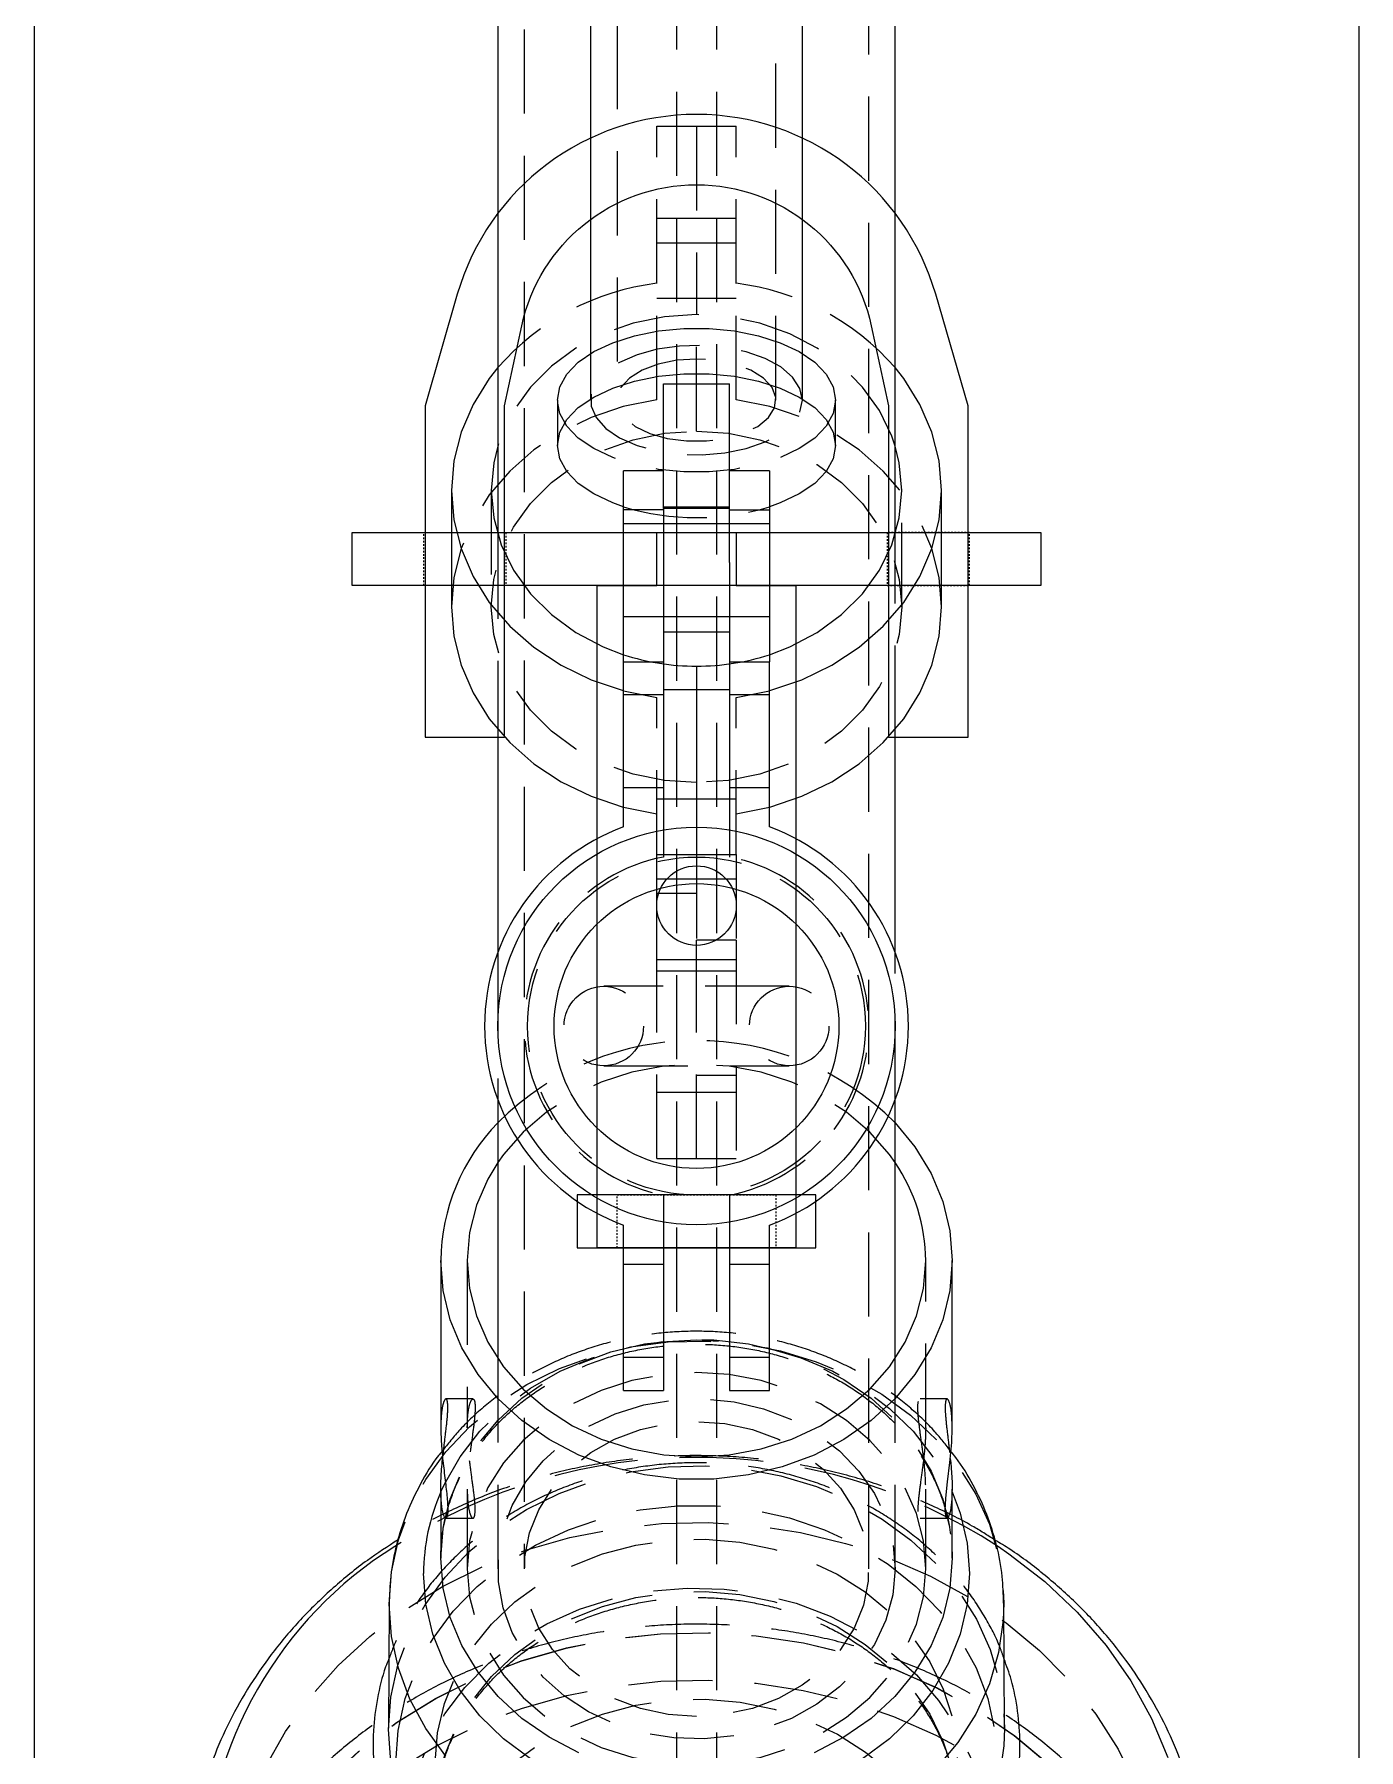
# Model space of a CAD drawing. Header units: millimetres. Extents: x 25083 to 52777, y 24772 to 45779.
# Drawn here: x 45035.9 to 45135.9, y 40035.7 to 40165.1 of the extents above; entities that cross this region are included whole.
import ezdxf

# ---------------------------------------------------------------- set-up
doc = ezdxf.new("R2010")
doc.units = ezdxf.units.MM
doc.linetypes.add('HIDDEN', pattern=[9.525, 6.35, -3.175])
doc.linetypes.add('VERDECKT', pattern=[0.25, 0.125, -0.125])

# ---------------------------------------------------------------- blocks, each defined once
blk = doc.blocks.new('zw$2E98')
at = {"color": 3}
blk.add_lwpolyline([(0, 0), (18, 0), (18, 4), (0, 4)], close=True, dxfattribs=at)
at = {"color": 3, "linetype": 'VERDECKT'}
blk.add_lwpolyline([(3, 4), (15, 4), (15, 0), (3, 0)], close=True, dxfattribs=at)
blk = doc.blocks.new('zw$B535')
at = {"color": 3}
blk.add_lwpolyline([(12, 50), (16.5, 50), (16.5, 0), (1.5, 0), (1.5, 50), (6, 50), (6, 54), (12, 54)], close=True, dxfattribs=at)
blk.add_circle((9, 25.84), 3, dxfattribs=at)
at = {"color": 1}
blk.add_blockref('zw$2E98', (0, 0), dxfattribs=at)
blk = doc.blocks.new('zw$E778')
at = {"color": 1}
blk.add_lwpolyline([(5.5, 38.55), (11.5, 38.55), (11.5, 63.55), (12.8, 69.59, -0.807393), (39.2, 69.59), (40.5, 63.55), (40.5, 38.55), (46.5, 38.55), (46.5, 63.55), (44.06, 71.98, 0.751422), (7.94, 71.98), (5.5, 63.55)], format="xyb", close=True, dxfattribs=at)
at = {"color": 4}
blk.add_lwpolyline([(0, 54), (52, 54), (52, 50), (0, 50)], close=True, dxfattribs=at)
at = {"color": 4, "linetype": 'VERDECKT'}
for points in [[(5.4, 54), (11.6, 54), (11.6, 50), (5.4, 50)], [(46.6, 54), (40.4, 54), (40.4, 50), (46.6, 50)]]:
    blk.add_lwpolyline(points, close=True, dxfattribs=at)
at = {"color": 1}
blk.add_blockref('zw$B535', (17, 0), dxfattribs=at)

msp = doc.modelspace()

# ---------------------------------------------------------------- linework, layer by layer
at = {"color": 7, "linetype": 'HIDDEN', "lineweight": 18}
for p, q in [((45084.421, 40703.711), (45084.421, 38386.238)), ((45087.421, 40703.711), (45087.421, 38386.238)), ((45072.921, 40489.333), (45072.921, 40049.298)), ((45098.921, 40049.298), (45098.921, 40489.333)), ((45079.921, 40308.69), (45079.921, 40137.51)), ((45091.921, 40137.51), (45091.921, 40308.69)), ((45082.921, 40146.325), (45082.921, 40158.175)), ((45082.921, 40158.175), (45085.921, 40158.175)), ((45085.921, 40158.175), (45085.921, 40143.967)), ((45085.921, 40158.175), (45088.921, 40158.175)), ((45088.921, 40146.325), (45088.921, 40158.175)), ((45085.921, 40151.216), (45082.921, 40151.216)), ((45088.921, 40151.216), (45085.921, 40151.216)), ((45082.921, 40149.383), (45085.921, 40149.383)), ((45085.921, 40149.383), (45088.921, 40149.383)), ((45082.921, 40137.534), (45082.921, 40146.325)), ((45088.921, 40137.534), (45088.921, 40146.325)), ((45082.921, 40145.216), (45085.921, 40145.216)), ((45085.921, 40145.216), (45088.921, 40145.216)), ((45085.921, 40135.175), (45085.921, 40143.967)), ((45077.921, 40141.026), (45077.921, 40137.51)), ((45093.921, 40137.51), (45093.921, 40141.026)), ((45070.421, 40130.7), (45070.421, 40121.909)), ((45101.421, 40121.909), (45101.421, 40130.7)), ((45083.421, 40129.221), (45080.421, 40129.221)), ((45088.421, 40129.432), (45083.421, 40129.432)), ((45088.421, 40129.221), (45091.421, 40129.221)), ((45083.421, 40128.171), (45080.421, 40128.171)), ((45088.421, 40128.171), (45083.421, 40128.171)), ((45091.421, 40128.171), (45088.421, 40128.171)), ((45070.921, 40127.358), (45070.921, 40112.641)), ((45100.921, 40112.641), (45100.921, 40127.358)), ((45080.421, 40121.171), (45083.421, 40121.171)), ((45083.421, 40121.171), (45088.421, 40121.171)), ((45083.421, 40120.017), (45088.421, 40120.017)), ((45088.421, 40121.171), (45091.421, 40121.171)), ((45085.921, 40117.434), (45085.921, 40115.671)), ((45080.421, 40115.582), (45082.921, 40115.076)), ((45083.421, 40115.271), (45080.421, 40115.271)), ((45082.921, 40103.226), (45082.921, 40115.076)), ((45091.421, 40115.271), (45088.421, 40115.271)), ((45088.921, 40115.076), (45091.421, 40115.582)), ((45088.921, 40103.226), (45088.921, 40115.076)), ((45080.421, 40108.271), (45083.421, 40108.271)), ((45088.421, 40108.271), (45091.421, 40108.271)), ((45085.921, 40107.393), (45082.921, 40107.393)), ((45088.921, 40107.393), (45085.921, 40107.393)), ((45080.421, 40106.791), (45082.921, 40106.284)), ((45088.921, 40106.284), (45091.421, 40106.791)), ((45083.421, 40105.061), (45083.421, 40103.028)), ((45085.921, 40105.271), (45085.921, 40103.226)), ((45088.421, 40105.061), (45088.421, 40103.028)), ((45082.921, 40100.271), (45082.921, 40103.226)), ((45082.921, 40103.226), (45085.921, 40103.226)), ((45085.921, 40103.226), (45088.921, 40103.226)), ((45085.921, 40103.226), (45085.921, 40096.754)), ((45088.921, 40103.226), (45088.921, 40096.754)), ((45082.921, 40101.393), (45085.921, 40101.393)), ((45085.921, 40101.393), (45088.921, 40101.393)), ((45082.921, 40095.442), (45082.921, 40100.271)), ((45085.921, 40100.271), (45082.921, 40100.271)), ((45085.921, 40095.442), (45085.921, 40096.754)), ((45088.921, 40096.754), (45085.921, 40096.754)), ((45085.921, 40080.271), (45085.921, 40096.754)), ((45088.921, 40096.754), (45088.921, 40080.271)), ((45070.921, 40095.839), (45070.921, 40084.703)), ((45082.921, 40080.271), (45082.921, 40095.442)), ((45085.921, 40080.271), (45085.921, 40095.442)), ((45100.921, 40084.703), (45100.921, 40095.839)), ((45085.921, 40095.271), (45082.921, 40095.271)), ((45082.921, 40094.434), (45085.921, 40094.434)), ((45088.921, 40095.271), (45085.921, 40095.271)), ((45085.921, 40094.434), (45088.921, 40094.434)), ((45092.921, 40093.271), (45078.921, 40093.271)), ((45078.921, 40087.271), (45092.921, 40087.271)), ((45088.921, 40086.546), (45085.921, 40086.546)), ((45082.921, 40085.271), (45085.921, 40085.271)), ((45085.921, 40085.271), (45088.921, 40085.271)), ((45082.921, 40080.271), (45085.921, 40080.271)), ((45085.921, 40080.271), (45088.921, 40080.271)), ((45083.421, 40077.514), (45083.421, 40075.481)), ((45088.421, 40077.514), (45088.421, 40075.481)), ((45068.612, 40072.569), (45068.612, 40059.951)), ((45083.421, 40072.271), (45080.421, 40072.271)), ((45091.421, 40072.271), (45088.421, 40072.271)), ((45103.229, 40059.951), (45103.229, 40072.569)), ((45070.921, 40065.177), (45070.921, 40049.298)), ((45080.421, 40065.271), (45083.421, 40065.271)), ((45088.421, 40065.271), (45091.421, 40065.271)), ((45100.921, 40049.298), (45100.921, 40065.177)), ((45069.04, 40062.124), (45066.994, 40062.124)), ((45104.844, 40062.124), (45102.799, 40062.124)), ((45068.612, 40055.328), (45068.612, 40049.298)), ((45103.229, 40049.298), (45103.229, 40055.328)), ((45066.995, 40053.124), (45069.04, 40053.124)), ((45102.803, 40053.124), (45104.848, 40053.124)), ((45105.194, 40051.086), (45105.229, 40050.098)), ((45071.055, 40041.766), (45071.03, 40041.757)), ((45100.811, 40041.757), (45100.786, 40041.766))]:
    msp.add_line(p, q, dxfattribs=at)
at = {"color": 7, "linetype": 'Continuous', "lineweight": 25}
for p, q in [((45035.921, 40505.411), (45035.921, 39887.56)), ((45135.921, 40505.411), (45135.921, 39887.56)), ((45070.921, 40341.591), (45070.921, 40127.358)), ((45100.921, 40127.358), (45100.921, 40341.591)), ((45077.921, 40308.69), (45077.921, 40141.026)), ((45093.921, 40141.026), (45093.921, 40308.69)), ((45083.421, 40138.74), (45088.421, 40138.74)), ((45083.421, 40129.325), (45083.421, 40138.74)), ((45088.421, 40129.325), (45088.421, 40138.74)), ((45075.421, 40137.51), (45075.421, 40134.086)), ((45096.421, 40134.086), (45096.421, 40137.51)), ((45083.421, 40132.171), (45080.421, 40132.171)), ((45080.421, 40129.221), (45080.421, 40132.171)), ((45091.421, 40132.171), (45088.421, 40132.171)), ((45091.421, 40132.171), (45091.421, 40129.221)), ((45067.421, 40130.7), (45067.421, 40121.909)), ((45104.421, 40121.909), (45104.421, 40130.7)), ((45080.421, 40117.771), (45080.421, 40129.221)), ((45083.421, 40129.221), (45080.421, 40129.221)), ((45083.421, 40129.325), (45083.421, 40125.266)), ((45088.421, 40129.325), (45083.421, 40129.325)), ((45088.421, 40125.266), (45088.421, 40129.325)), ((45088.421, 40129.221), (45091.421, 40129.221)), ((45091.421, 40129.221), (45091.421, 40117.771)), ((45083.421, 40125.266), (45083.421, 40117.771)), ((45088.421, 40125.266), (45088.421, 40117.771)), ((45080.421, 40105.296), (45080.421, 40117.771)), ((45080.421, 40117.771), (45083.421, 40117.771)), ((45083.421, 40117.771), (45083.421, 40105.061)), ((45088.421, 40117.771), (45088.421, 40105.061)), ((45088.421, 40117.771), (45091.421, 40117.771)), ((45091.421, 40105.296), (45091.421, 40117.771)), ((45083.421, 40115.671), (45088.421, 40115.671)), ((45085.921, 40115.671), (45085.921, 40105.271)), ((45070.921, 40112.641), (45070.921, 40095.839)), ((45100.921, 40095.839), (45100.921, 40112.641)), ((45070.921, 40084.703), (45070.921, 40065.177)), ((45100.921, 40065.177), (45100.921, 40084.703)), ((45080.421, 40062.771), (45080.421, 40075.246)), ((45083.421, 40075.481), (45083.421, 40062.771)), ((45088.421, 40075.481), (45088.421, 40062.771)), ((45091.421, 40062.771), (45091.421, 40075.246)), ((45066.612, 40072.569), (45066.612, 40059.951)), ((45105.229, 40059.951), (45105.229, 40072.569)), ((45080.421, 40062.771), (45083.421, 40062.771)), ((45088.421, 40062.771), (45091.421, 40062.771)), ((45066.612, 40055.328), (45066.612, 40050.098)), ((45105.229, 40050.098), (45105.229, 40055.328)), ((45062.717, 40046.75), (45062.661, 40037.276)), ((45109.18, 40037.276), (45109.124, 40046.75))]:
    msp.add_line(p, q, dxfattribs=at)
at = {"color": 7, "linetype": 'HIDDEN', "lineweight": 18, "flags": 128}
for points in [[(45085.921, 40143.967), (45083.496, 40143.803), (45081.131, 40143.317), (45078.884, 40142.521), (45076.81, 40141.433), (45074.96, 40140.081), (45073.381, 40138.498), (45072.11, 40136.723), (45071.179, 40134.8), (45070.921, 40134.043)], [(45100.921, 40134.043), (45100.662, 40134.8), (45099.731, 40136.723), (45098.46, 40138.498), (45096.881, 40140.081), (45095.031, 40141.433), (45092.957, 40142.521), (45090.71, 40143.317), (45088.345, 40143.803), (45085.921, 40143.967)], [(45093.921, 40137.51), (45093.734, 40138.399), (45093.181, 40139.247), (45092.289, 40140.013), (45091.1, 40140.663), (45089.668, 40141.165), (45088.061, 40141.496), (45086.354, 40141.641), (45084.626, 40141.592), (45082.96, 40141.353), (45081.431, 40140.934), (45080.113, 40140.355), (45079.066, 40139.642), (45078.339, 40138.831), (45077.968, 40137.957), (45077.968, 40137.062), (45078.339, 40136.189), (45079.066, 40135.377), (45080.113, 40134.664), (45081.431, 40134.085), (45082.96, 40133.666), (45084.626, 40133.427), (45086.354, 40133.379), (45088.061, 40133.523), (45089.668, 40133.854), (45091.1, 40134.356), (45092.289, 40135.006), (45093.181, 40135.772), (45093.734, 40136.62), (45093.921, 40137.51)], [(45085.921, 40140.612), (45084.428, 40140.515), (45083.03, 40140.229), (45081.813, 40139.771), (45080.855, 40139.172), (45080.214, 40138.468), (45079.932, 40137.704), (45080.027, 40136.928), (45080.492, 40136.188), (45081.298, 40135.532), (45082.394, 40134.999), (45083.712, 40134.625), (45085.169, 40134.431), (45086.673, 40134.431), (45088.129, 40134.625), (45089.447, 40134.999), (45090.544, 40135.532), (45091.35, 40136.188), (45091.814, 40136.928), (45091.909, 40137.704), (45091.627, 40138.468), (45090.987, 40139.172), (45090.028, 40139.771), (45088.811, 40140.229), (45087.413, 40140.515), (45085.921, 40140.612)], [(45082.921, 40137.534), (45080.389, 40137.019), (45077.966, 40136.205), (45075.701, 40135.108), (45073.638, 40133.75), (45071.818, 40132.157), (45070.278, 40130.362), (45069.046, 40128.4), (45068.149, 40126.309), (45067.604, 40124.131), (45067.421, 40121.909)], [(45096.421, 40137.51), (45096.242, 40136.512), (45095.712, 40135.548), (45094.848, 40134.651), (45093.68, 40133.851), (45092.248, 40133.176), (45090.601, 40132.649), (45088.794, 40132.287), (45086.889, 40132.103), (45084.952, 40132.103), (45083.047, 40132.287), (45081.24, 40132.649), (45079.593, 40133.176), (45078.161, 40133.851), (45076.993, 40134.651), (45076.13, 40135.548), (45075.599, 40136.512), (45075.421, 40137.51)], [(45104.421, 40121.909), (45104.238, 40124.131), (45103.692, 40126.309), (45102.795, 40128.4), (45101.564, 40130.362), (45100.023, 40132.157), (45098.203, 40133.75), (45096.14, 40135.108), (45093.875, 40136.205), (45091.453, 40137.019), (45088.921, 40137.534)], [(45085.921, 40108.642), (45083.496, 40108.806), (45081.131, 40109.292), (45078.884, 40110.088), (45076.81, 40111.176), (45074.96, 40112.528), (45073.381, 40114.111), (45072.11, 40115.886), (45071.179, 40117.809), (45070.611, 40119.834), (45070.421, 40121.909), (45070.611, 40123.984), (45071.179, 40126.008), (45072.11, 40127.932), (45073.381, 40129.707), (45074.96, 40131.29), (45076.81, 40132.642), (45078.884, 40133.729), (45081.131, 40134.526), (45083.496, 40135.012), (45085.921, 40135.175)], [(45085.921, 40135.175), (45088.345, 40135.012), (45090.71, 40134.526), (45092.957, 40133.729), (45095.031, 40132.642), (45096.881, 40131.29), (45098.46, 40129.707), (45099.731, 40127.932), (45100.662, 40126.008), (45101.23, 40123.984), (45101.421, 40121.909), (45101.23, 40119.834), (45100.662, 40117.809), (45099.731, 40115.886), (45098.46, 40114.111), (45096.881, 40112.528), (45095.031, 40111.176), (45092.957, 40110.088), (45090.71, 40109.292), (45088.345, 40108.806), (45085.921, 40108.642)], [(45100.921, 40079.961), (45100.481, 40080.578), (45099.001, 40082.27), (45097.255, 40083.765), (45095.278, 40085.032), (45093.111, 40086.045), (45090.797, 40086.783), (45088.384, 40087.233), (45085.921, 40087.383), (45083.457, 40087.233), (45081.044, 40086.783), (45078.73, 40086.045), (45076.563, 40085.032), (45074.586, 40083.765), (45072.84, 40082.27), (45071.36, 40080.578), (45070.921, 40079.961)], [(45062.717, 40046.649), (45062.893, 40049.09), (45063.418, 40051.493), (45064.284, 40053.823), (45065.478, 40056.045), (45066.982, 40058.124), (45068.773, 40060.029), (45070.824, 40061.731), (45073.104, 40063.205), (45075.578, 40064.427), (45078.209, 40065.38), (45080.957, 40066.049), (45083.78, 40066.425), (45086.635, 40066.5), (45089.48, 40066.274), (45092.271, 40065.751), (45094.965, 40064.938), (45097.522, 40063.848), (45099.904, 40062.498), (45102.073, 40060.907), (45103.998, 40059.1), (45105.649, 40057.104), (45107, 40054.95), (45108.032, 40052.67), (45108.729, 40050.298), (45109.08, 40047.872), (45109.124, 40046.718)], [(45066.612, 40050.098), (45066.792, 40052.348), (45067.328, 40054.557), (45068.211, 40056.682), (45069.423, 40058.685), (45070.943, 40060.528), (45072.742, 40062.176), (45074.786, 40063.599), (45077.037, 40064.771), (45079.455, 40065.67), (45081.992, 40066.279), (45084.603, 40066.586), (45087.238, 40066.586), (45089.849, 40066.279), (45092.387, 40065.67), (45094.804, 40064.771), (45097.055, 40063.599), (45099.1, 40062.176), (45100.898, 40060.528), (45102.418, 40058.685), (45103.63, 40056.682), (45104.513, 40054.557), (45105.049, 40052.348), (45105.194, 40051.086)], [(45066.612, 40055.108), (45066.882, 40055.696), (45068.075, 40057.765), (45069.572, 40059.683), (45071.349, 40061.418), (45073.376, 40062.939), (45075.617, 40064.221), (45078.035, 40065.241), (45080.587, 40065.983), (45083.231, 40066.433), (45085.921, 40066.584), (45088.61, 40066.433), (45091.254, 40065.983), (45093.806, 40065.241), (45096.224, 40064.221), (45098.465, 40062.939), (45100.492, 40061.418), (45102.269, 40059.683), (45103.767, 40057.765), (45104.959, 40055.696), (45105.229, 40055.108)], [(45103.229, 40049.298), (45103.053, 40051.406), (45102.528, 40053.472), (45101.665, 40055.452), (45100.481, 40057.307), (45099.001, 40058.999), (45097.255, 40060.494), (45095.278, 40061.761), (45093.111, 40062.774), (45090.797, 40063.512), (45088.384, 40063.962), (45085.921, 40064.112), (45083.457, 40063.962), (45081.044, 40063.512), (45078.73, 40062.774), (45076.563, 40061.761), (45074.586, 40060.494), (45072.84, 40058.999), (45071.36, 40057.307), (45070.176, 40055.452), (45069.313, 40053.472), (45068.788, 40051.406), (45068.612, 40049.298), (45068.788, 40047.19), (45069.313, 40045.124), (45070.176, 40043.144), (45071.36, 40041.289), (45072.84, 40039.597), (45074.586, 40038.102), (45076.563, 40036.835), (45078.73, 40035.822), (45081.044, 40035.084), (45083.457, 40034.634), (45085.921, 40034.484), (45088.384, 40034.634), (45090.797, 40035.084), (45093.111, 40035.822), (45095.278, 40036.835), (45097.255, 40038.102), (45099.001, 40039.597), (45100.481, 40041.289), (45101.665, 40043.144), (45102.528, 40045.124), (45103.053, 40047.19), (45103.229, 40049.298)], [(45100.921, 40049.298), (45100.745, 40047.338), (45100.222, 40045.424), (45099.363, 40043.601), (45098.19, 40041.912), (45096.728, 40040.395), (45095.014, 40039.088), (45093.086, 40038.019), (45090.991, 40037.215), (45088.776, 40036.694), (45086.495, 40036.469), (45084.2, 40036.544), (45081.946, 40036.918), (45079.785, 40037.583), (45077.767, 40038.522), (45075.941, 40039.713), (45074.348, 40041.13), (45073.027, 40042.737), (45072.008, 40044.499), (45071.315, 40046.373), (45070.965, 40048.315), (45070.965, 40050.281), (45071.315, 40052.223), (45072.008, 40054.097), (45073.027, 40055.859), (45074.348, 40057.466), (45075.941, 40058.883), (45077.767, 40060.074), (45079.785, 40061.013), (45081.946, 40061.678), (45084.2, 40062.052), (45086.495, 40062.127), (45088.776, 40061.902), (45090.991, 40061.381), (45093.086, 40060.577), (45095.014, 40059.508), (45096.728, 40058.201), (45098.19, 40056.684), (45099.363, 40054.995), (45100.222, 40053.172), (45100.745, 40051.258), (45100.921, 40049.298)], [(45085.921, 40038.171), (45083.781, 40038.323), (45081.7, 40038.774), (45079.733, 40039.512), (45077.936, 40040.517), (45076.356, 40041.762), (45075.037, 40043.212), (45074.016, 40044.828), (45073.318, 40046.567), (45072.965, 40048.379), (45072.965, 40050.217), (45073.318, 40052.029), (45074.016, 40053.768), (45075.037, 40055.384), (45076.356, 40056.834), (45077.936, 40058.079), (45079.733, 40059.084), (45081.7, 40059.822), (45083.781, 40060.273), (45085.921, 40060.425), (45088.06, 40060.273), (45090.142, 40059.822), (45092.108, 40059.084), (45093.905, 40058.079), (45095.485, 40056.834), (45096.804, 40055.384), (45097.826, 40053.768), (45098.523, 40052.029), (45098.876, 40050.217), (45098.876, 40048.379), (45098.523, 40046.567), (45097.826, 40044.828), (45096.804, 40043.212), (45095.485, 40041.762), (45093.905, 40040.517), (45092.108, 40039.512), (45090.142, 40038.774), (45088.06, 40038.323), (45085.921, 40038.171)], [(45062.661, 40037.175), (45062.837, 40039.622), (45063.364, 40042.031), (45064.232, 40044.367), (45065.429, 40046.594), (45066.936, 40048.678), (45068.732, 40050.587), (45070.788, 40052.293), (45073.073, 40053.771), (45075.553, 40054.996), (45078.19, 40055.952), (45080.945, 40056.622), (45083.774, 40056.998), (45086.637, 40057.074), (45089.488, 40056.848), (45092.286, 40056.323), (45094.987, 40055.509), (45097.55, 40054.416), (45099.938, 40053.062), (45102.112, 40051.467), (45104.042, 40049.656), (45105.696, 40047.655), (45107.051, 40045.496), (45108.086, 40043.21), (45108.784, 40040.833), (45109.136, 40038.401), (45109.18, 40037.276)], [(45063.219, 40034.677), (45063.398, 40037.112), (45063.932, 40039.509), (45064.813, 40041.829), (45066.027, 40044.037), (45067.554, 40046.098), (45069.371, 40047.978), (45071.45, 40049.648), (45073.756, 40051.083), (45076.255, 40052.258), (45078.905, 40053.156), (45081.667, 40053.763), (45084.495, 40054.069), (45087.346, 40054.069), (45090.175, 40053.763), (45092.936, 40053.156), (45095.587, 40052.258), (45098.085, 40051.083), (45100.391, 40049.648), (45102.47, 40047.978), (45104.287, 40046.098), (45105.815, 40044.037), (45107.028, 40041.829), (45107.909, 40039.509), (45108.444, 40037.112), (45108.623, 40034.677), (45108.444, 40032.241), (45107.909, 40029.844), (45107.028, 40027.524), (45105.815, 40025.316), (45104.287, 40023.255), (45102.47, 40021.375), (45100.391, 40019.705), (45098.085, 40018.271), (45095.587, 40017.095), (45092.936, 40016.197), (45090.175, 40015.59), (45087.346, 40015.284), (45084.495, 40015.284), (45081.667, 40015.59), (45078.905, 40016.197), (45076.255, 40017.095), (45073.756, 40018.271), (45071.45, 40019.705), (45069.371, 40021.375), (45067.554, 40023.255), (45066.027, 40025.316), (45064.813, 40027.524), (45063.932, 40029.844), (45063.398, 40032.241), (45063.219, 40034.677)], [(45050.588, 40022.56), (45050.763, 40025.571), (45051.288, 40028.552), (45052.157, 40031.474), (45053.362, 40034.307), (45054.891, 40037.023), (45056.727, 40039.596), (45058.854, 40041.999), (45061.25, 40044.209), (45063.891, 40046.204), (45066.751, 40047.964), (45069.801, 40049.471), (45073.012, 40050.711), (45076.351, 40051.671), (45079.785, 40052.342), (45083.28, 40052.717), (45086.801, 40052.792), (45090.314, 40052.567), (45093.783, 40052.044), (45097.174, 40051.227), (45100.453, 40050.126), (45103.587, 40048.75), (45106.546, 40047.114), (45109.3, 40045.235), (45111.821, 40043.13), (45114.086, 40040.82), (45116.07, 40038.329), (45117.754, 40035.682), (45119.123, 40032.903), (45120.161, 40030.023), (45120.859, 40027.067), (45121.21, 40024.068), (45121.21, 40021.053), (45120.859, 40018.053), (45120.161, 40015.098), (45119.123, 40012.217), (45117.754, 40009.439), (45116.07, 40006.791), (45114.086, 40004.3), (45111.821, 40001.991), (45109.3, 39999.886), (45106.546, 39998.006), (45103.587, 39996.37), (45100.453, 39994.995), (45097.174, 39993.893), (45093.783, 39993.077), (45090.314, 39992.553), (45086.801, 39992.328), (45083.28, 39992.403), (45079.785, 39992.778), (45076.351, 39993.449), (45073.012, 39994.409), (45069.801, 39995.649), (45066.751, 39997.156), (45063.891, 39998.916), (45061.25, 40000.911), (45058.854, 40003.121), (45056.727, 40005.525), (45054.891, 40008.097), (45053.362, 40010.813), (45052.157, 40013.646), (45051.288, 40016.568), (45050.763, 40019.549), (45050.588, 40022.56)], [(45066.195, 40034.677), (45066.371, 40036.927), (45066.896, 40039.137), (45067.761, 40041.267), (45068.949, 40043.28), (45070.44, 40045.14), (45072.208, 40046.812), (45074.22, 40048.268), (45076.441, 40049.482), (45078.831, 40050.431), (45081.348, 40051.099), (45083.946, 40051.475), (45086.58, 40051.55), (45089.201, 40051.324), (45091.765, 40050.801), (45094.224, 40049.991), (45096.534, 40048.907), (45098.656, 40047.569), (45100.55, 40046.001), (45102.183, 40044.231), (45103.526, 40042.291), (45104.554, 40040.215), (45105.251, 40038.039), (45105.602, 40035.804), (45105.602, 40033.549), (45105.251, 40031.314), (45104.554, 40029.139), (45103.526, 40027.062), (45102.183, 40025.122), (45100.55, 40023.352), (45098.656, 40021.784), (45096.534, 40020.446), (45094.224, 40019.362), (45091.765, 40018.552), (45089.201, 40018.029), (45086.58, 40017.803), (45083.946, 40017.878), (45081.348, 40018.254), (45078.831, 40018.922), (45076.441, 40019.871), (45074.22, 40021.085), (45072.208, 40022.541), (45070.44, 40024.213), (45068.949, 40026.073), (45067.761, 40028.086), (45066.896, 40030.216), (45066.371, 40032.426), (45066.195, 40034.677)], [(45064.11, 40029.193), (45064.289, 40031.58), (45064.823, 40033.928), (45065.704, 40036.198), (45066.917, 40038.354), (45068.441, 40040.358), (45070.253, 40042.18), (45072.322, 40043.788), (45074.614, 40045.157), (45077.092, 40046.263), (45079.715, 40047.089), (45082.44, 40047.622), (45085.222, 40047.851), (45088.015, 40047.775), (45090.774, 40047.393), (45093.453, 40046.712), (45096.009, 40045.744), (45098.399, 40044.504), (45100.584, 40043.012), (45102.528, 40041.294), (45104.2, 40039.377), (45105.571, 40037.293), (45106.62, 40035.075), (45107.329, 40032.761), (45107.686, 40030.389), (45107.686, 40027.997), (45107.347, 40025.705)], [(45066.195, 40030.714), (45066.371, 40032.964), (45066.896, 40035.174), (45067.761, 40037.304), (45068.949, 40039.317), (45070.44, 40041.177), (45072.208, 40042.849), (45074.22, 40044.305), (45076.441, 40045.519), (45078.831, 40046.468), (45081.348, 40047.136), (45083.946, 40047.512), (45086.58, 40047.587), (45089.201, 40047.361), (45091.765, 40046.838), (45094.224, 40046.028), (45096.534, 40044.944), (45098.656, 40043.606), (45100.55, 40042.038), (45102.183, 40040.268), (45103.526, 40038.328), (45104.554, 40036.252), (45105.251, 40034.076), (45105.602, 40031.841), (45105.646, 40030.714)], [(45049.598, 40013.4), (45049.778, 40016.496), (45050.318, 40019.56), (45051.211, 40022.564), (45052.45, 40025.476), (45054.021, 40028.269), (45055.909, 40030.913), (45058.096, 40033.384), (45060.559, 40035.656), (45063.274, 40037.706), (45066.214, 40039.516), (45069.35, 40041.065), (45072.65, 40042.34), (45076.083, 40043.327), (45079.613, 40044.017), (45083.206, 40044.402), (45086.826, 40044.479), (45090.437, 40044.248), (45094.003, 40043.71), (45097.489, 40042.87), (45100.86, 40041.738), (45104.082, 40040.324), (45107.124, 40038.642), (45109.955, 40036.71), (45112.547, 40034.546), (45114.875, 40032.172), (45116.915, 40029.611), (45118.646, 40026.889), (45120.053, 40024.033), (45121.12, 40021.072), (45121.838, 40018.034), (45122.198, 40014.95), (45122.243, 40013.484)], [(45049.66, 40013.458), (45049.84, 40016.549), (45050.379, 40019.608), (45051.271, 40022.606), (45052.507, 40025.514), (45054.076, 40028.301), (45055.961, 40030.942), (45058.143, 40033.408), (45060.602, 40035.676), (45063.312, 40037.723), (45066.247, 40039.529), (45069.378, 40041.076), (45072.673, 40042.349), (45076.1, 40043.334), (45079.624, 40044.023), (45083.211, 40044.407), (45086.825, 40044.485), (45090.429, 40044.253), (45093.989, 40043.716), (45097.469, 40042.878), (45100.834, 40041.748), (45104.051, 40040.336), (45107.088, 40038.658), (45109.914, 40036.728), (45112.502, 40034.568), (45114.825, 40032.198), (45116.862, 40029.642), (45118.59, 40026.924), (45119.995, 40024.073), (45121.06, 40021.117), (45121.776, 40018.084), (45122.136, 40015.005), (45122.181, 40013.35)], [(45049.757, 40009.956), (45049.937, 40013.037), (45050.474, 40016.089), (45051.364, 40019.079), (45052.597, 40021.979), (45054.161, 40024.759), (45056.041, 40027.392), (45058.218, 40029.851), (45060.67, 40032.113), (45063.373, 40034.155), (45066.3, 40035.956), (45069.422, 40037.499), (45072.709, 40038.768), (45076.126, 40039.751), (45079.641, 40040.438), (45083.218, 40040.821), (45086.822, 40040.898), (45090.417, 40040.668), (45093.968, 40040.132), (45097.438, 40039.296), (45100.794, 40038.169), (45104.002, 40036.761), (45107.031, 40035.087), (45109.849, 40033.163), (45112.43, 40031.009), (45114.748, 40028.645), (45116.779, 40026.095), (45118.503, 40023.385), (45119.903, 40020.542), (45120.966, 40017.593), (45121.68, 40014.569), (45122.039, 40011.498), (45122.039, 40008.413), (45121.68, 40005.342), (45120.966, 40002.318), (45119.903, 39999.369), (45118.503, 39996.526), (45116.779, 39993.816), (45114.748, 39991.266), (45112.43, 39988.903), (45109.849, 39986.748), (45107.031, 39984.824), (45104.002, 39983.15), (45100.794, 39981.742), (45097.438, 39980.615), (45093.968, 39979.779), (45090.417, 39979.243), (45086.822, 39979.013), (45083.218, 39979.09), (45079.641, 39979.473), (45076.126, 39980.16), (45072.709, 39981.143), (45069.422, 39982.412), (45066.3, 39983.955), (45063.373, 39985.756), (45060.67, 39987.798), (45058.218, 39990.06), (45056.041, 39992.519), (45054.161, 39995.152), (45052.597, 39997.933), (45051.364, 40000.832), (45050.474, 40003.822), (45049.937, 40006.874), (45049.757, 40009.956)], [(45066.154, 40022.56), (45066.33, 40024.815), (45066.856, 40027.03), (45067.722, 40029.165), (45068.913, 40031.182), (45070.408, 40033.046), (45072.179, 40034.722), (45074.195, 40036.181), (45076.421, 40037.397), (45078.816, 40038.348), (45081.338, 40039.018), (45083.942, 40039.394), (45086.581, 40039.469), (45089.208, 40039.243), (45091.777, 40038.719), (45094.241, 40037.907), (45096.557, 40036.821), (45098.683, 40035.48), (45100.581, 40033.909), (45102.217, 40032.135), (45103.563, 40030.191), (45104.594, 40028.11), (45105.291, 40025.93), (45105.643, 40023.69), (45105.643, 40021.43), (45105.291, 40019.191), (45104.594, 40017.011), (45103.563, 40014.93), (45102.217, 40012.986), (45100.581, 40011.212), (45098.683, 40009.641), (45096.557, 40008.3), (45094.241, 40007.214), (45091.777, 40006.402), (45089.208, 40005.878), (45086.581, 40005.651), (45083.942, 40005.727), (45081.338, 40006.103), (45078.816, 40006.772), (45076.421, 40007.724), (45074.195, 40008.94), (45072.179, 40010.399), (45070.408, 40012.075), (45068.913, 40013.939), (45067.722, 40015.956), (45066.856, 40018.091), (45066.33, 40020.305), (45066.154, 40022.56)]]:
    msp.add_lwpolyline(points, dxfattribs=at)
at = {"color": 7, "linetype": 'Continuous', "lineweight": 25, "flags": 128}
for points in [[(45075.421, 40137.51), (45075.599, 40138.507), (45076.13, 40139.471), (45076.993, 40140.368), (45078.161, 40141.168), (45079.593, 40141.843), (45081.24, 40142.37), (45083.047, 40142.732), (45084.952, 40142.916), (45086.889, 40142.916), (45088.794, 40142.732), (45090.601, 40142.37), (45092.248, 40141.843), (45093.68, 40141.168), (45094.848, 40140.368), (45095.712, 40139.471), (45096.242, 40138.507), (45096.421, 40137.51), (45096.421, 40137.51)], [(45070.921, 40139.968), (45070.278, 40139.154), (45069.046, 40137.191), (45068.149, 40135.1), (45067.604, 40132.922), (45067.421, 40130.7), (45067.604, 40128.478), (45068.149, 40126.3), (45069.046, 40124.209), (45070.278, 40122.247), (45071.818, 40120.452), (45073.638, 40118.859), (45075.701, 40117.501), (45077.966, 40116.404), (45080.389, 40115.59), (45080.421, 40115.582)], [(45075.421, 40134.086), (45075.599, 40135.084), (45076.13, 40136.047), (45076.993, 40136.944), (45078.161, 40137.744), (45079.593, 40138.419), (45081.24, 40138.947), (45083.047, 40139.309), (45084.952, 40139.493), (45086.889, 40139.493), (45088.794, 40139.309), (45090.601, 40138.947), (45092.248, 40138.419), (45093.68, 40137.744), (45094.848, 40136.944), (45095.712, 40136.047), (45096.242, 40135.084), (45096.421, 40134.086), (45096.242, 40133.088), (45095.712, 40132.124), (45094.848, 40131.227), (45093.68, 40130.428), (45092.248, 40129.753), (45091.421, 40129.461)], [(45091.421, 40115.582), (45091.453, 40115.59), (45093.875, 40116.404), (45096.14, 40117.501), (45098.203, 40118.859), (45100.023, 40120.452), (45101.564, 40122.247), (45102.795, 40124.209), (45103.692, 40126.3), (45104.238, 40128.478), (45104.421, 40130.7), (45104.238, 40132.922), (45103.692, 40135.1), (45102.795, 40137.191), (45101.564, 40139.154), (45100.921, 40139.968)], [(45070.921, 40134.043), (45070.611, 40132.776), (45070.421, 40130.7), (45070.611, 40128.625), (45071.179, 40126.601), (45072.11, 40124.677), (45073.381, 40122.902), (45074.96, 40121.319), (45076.81, 40119.967), (45078.884, 40118.88), (45080.421, 40118.297)], [(45080.421, 40129.461), (45079.593, 40129.753), (45078.161, 40130.428), (45076.993, 40131.227), (45076.13, 40132.124), (45075.599, 40133.088), (45075.421, 40134.086)], [(45091.421, 40118.297), (45092.957, 40118.88), (45095.031, 40119.967), (45096.881, 40121.319), (45098.46, 40122.902), (45099.731, 40124.677), (45100.662, 40126.601), (45101.23, 40128.625), (45101.421, 40130.7), (45101.23, 40132.776), (45100.921, 40134.043)], [(45067.421, 40121.909), (45067.604, 40119.687), (45068.149, 40117.509), (45069.046, 40115.418), (45070.278, 40113.456), (45071.818, 40111.66), (45073.638, 40110.068), (45075.701, 40108.71), (45077.966, 40107.613), (45080.389, 40106.799), (45080.421, 40106.791)], [(45091.421, 40106.791), (45091.453, 40106.799), (45093.875, 40107.613), (45096.14, 40108.71), (45098.203, 40110.068), (45100.023, 40111.66), (45101.564, 40113.456), (45102.795, 40115.418), (45103.692, 40117.509), (45104.238, 40119.687), (45104.421, 40121.909)], [(45100.921, 40082.975), (45102.418, 40081.156), (45103.63, 40079.153), (45104.513, 40077.028), (45105.049, 40074.819), (45105.229, 40072.569), (45105.049, 40070.319), (45104.513, 40068.11), (45103.63, 40065.985), (45102.418, 40063.982), (45100.898, 40062.14), (45099.1, 40060.491), (45097.055, 40059.068), (45094.804, 40057.896), (45092.387, 40056.997), (45089.849, 40056.389), (45087.238, 40056.081), (45084.603, 40056.081), (45081.992, 40056.389), (45079.455, 40056.997), (45077.037, 40057.896), (45074.786, 40059.068), (45072.742, 40060.491), (45070.943, 40062.14), (45069.423, 40063.982), (45068.211, 40065.985), (45067.328, 40068.11), (45066.792, 40070.319), (45066.612, 40072.569), (45066.612, 40072.569)], [(45070.921, 40079.961), (45070.176, 40078.723), (45069.313, 40076.743), (45068.788, 40074.677), (45068.612, 40072.569), (45068.788, 40070.461), (45069.313, 40068.395), (45070.176, 40066.415), (45071.36, 40064.56), (45072.84, 40062.868), (45074.586, 40061.373), (45076.563, 40060.106), (45078.73, 40059.093), (45081.044, 40058.355), (45083.457, 40057.905), (45085.921, 40057.755), (45088.384, 40057.905), (45090.797, 40058.355), (45093.111, 40059.093), (45095.278, 40060.106), (45097.255, 40061.373), (45099.001, 40062.868), (45100.481, 40064.56), (45101.665, 40066.415), (45102.528, 40068.395), (45103.053, 40070.461), (45103.229, 40072.569), (45103.229, 40072.569)], [(45105.084, 40057.631), (45105.12, 40057.301), (45105.22, 40055.823), (45105.208, 40054.574), (45105.095, 40053.671), (45104.925, 40053.186), (45104.768, 40053.191), (45104.698, 40053.701), (45104.744, 40054.629), (45104.882, 40055.87), (45105.057, 40057.328), (45105.192, 40058.845), (45105.229, 40059.951), (45105.229, 40059.951)], [(45108.726, 40050.978), (45109.512, 40050.44), (45112.216, 40048.343), (45114.667, 40046.028), (45116.841, 40043.519), (45118.717, 40040.84), (45120.278, 40038.017), (45121.507, 40035.076)], [(45062.837, 40034.729), (45062.661, 40037.175), (45062.661, 40037.175)], [(45109.18, 40037.276), (45109.136, 40035.95), (45108.784, 40033.517)]]:
    msp.add_lwpolyline(points, dxfattribs=at)
at = {"color": 8, "linetype": 'Continuous', "lineweight": 25, "flags": 128}
for points in [[(45105.229, 40055.108), (45105.825, 40053.511), (45106.351, 40051.248), (45106.527, 40048.946), (45106.351, 40046.644), (45105.825, 40044.381), (45104.959, 40042.197), (45103.767, 40040.127), (45102.269, 40038.209), (45100.492, 40036.475), (45098.465, 40034.953)], [(45077.037, 40035.425), (45074.786, 40036.597), (45072.742, 40038.02), (45070.943, 40039.669), (45069.423, 40041.511), (45068.211, 40043.514), (45067.328, 40045.639), (45066.792, 40047.848), (45066.612, 40050.098), (45066.612, 40050.098)], [(45105.229, 40050.098), (45105.049, 40047.848), (45104.513, 40045.639), (45103.63, 40043.514), (45102.418, 40041.511), (45100.898, 40039.669), (45099.1, 40038.02), (45097.055, 40036.597), (45094.804, 40035.425)], [(45073.376, 40034.953), (45071.349, 40036.475), (45069.572, 40038.209), (45068.075, 40040.127), (45066.882, 40042.197), (45066.016, 40044.381), (45065.49, 40046.644), (45065.314, 40048.946), (45065.314, 40048.946)], [(45066.982, 40035.175), (45065.478, 40037.254), (45064.284, 40039.475), (45063.418, 40041.805), (45062.893, 40044.209), (45062.717, 40046.649), (45062.717, 40046.649)], [(45109.124, 40046.718), (45109.08, 40045.427), (45108.729, 40043), (45108.032, 40040.629), (45107, 40038.348), (45105.649, 40036.194), (45103.998, 40034.198)]]:
    msp.add_lwpolyline(points, dxfattribs=at)
at = {"color": 7, "linetype": 'Continuous', "lineweight": 25}
for radius in [15, 10.75]:
    msp.add_circle((45085.921, 40090.271), radius, dxfattribs=at)
at = {"color": 7, "linetype": 'HIDDEN', "lineweight": 18}
for centre, radius in [((45085.921, 40090.271), 12.75), ((45078.921, 40090.271), 3), ((45092.921, 40090.271), 3)]:
    msp.add_circle(centre, radius, dxfattribs=at)
for centre, radius, start, end in [((45085.247, 40127.428), 19.04, 97.01885, 138.80406), ((45086.594, 40127.428), 19.04, 41.19594, 82.98115), ((45085.921, 40147.493), 18.853, 253.03819, 286.96181), ((45085.894, 40135.214), 17.78, 252.0723, 270.08686), ((45085.948, 40135.214), 17.78, 269.91314, 287.9277), ((45085.921, 40090.271), 13, 101.08749, 258.91251), ((45085.921, 40090.271), 13, 281.08749, 78.91251), ((45085.921, 40067.952), 21.229, 45.04336, 134.95664), ((45085.92, 40015.731), 41.981, 57.09632, 122.86665)]:
    msp.add_arc(centre, radius, start, end, dxfattribs=at)
at = {"color": 7, "linetype": 'Continuous', "lineweight": 25}
for centre, radius, start, end in [((45085.921, 40090.271), 16, 110.10551, 249.89449), ((45085.921, 40090.271), 16, 290.10551, 69.89449), ((45081.8, 40072.376), 15.189, 135.74777, 179.2701), ((45089.978, 40072.487), 13.252, 0.35529, 34.33196), ((45079.376, 40024.992), 30.655, 121.98667, 178.42157)]:
    msp.add_arc(centre, radius, start, end, dxfattribs=at)
at = {"color": 8, "linetype": 'Continuous', "lineweight": 25}
msp.add_arc((45080.734, 40048.914), 15.42, 156.31904, 179.8821, dxfattribs=at)
at = {"color": 7, "linetype": 'HIDDEN', "lineweight": 18}
for points, knots in [([(45105.131, 40058.162), (45104.739, 40058.667), (45103.833, 40059.835), (45102.123, 40061.455), (45100.078, 40063.031), (45097.828, 40064.38), (45095.415, 40065.491), (45092.867, 40066.344), (45090.22, 40066.928), (45087.511, 40067.235), (45084.777, 40067.258), (45082.055, 40066.997), (45079.382, 40066.454), (45076.797, 40065.635), (45074.335, 40064.549), (45072.031, 40063.212), (45069.927, 40061.635), (45068.121, 40059.959), (45067.149, 40058.727), (45066.707, 40058.167)], [0, 0, 0, 0, 0.0452165, 0.1044136, 0.1639191, 0.2237043, 0.2837265, 0.3439393, 0.4043002, 0.4647751, 0.5253382, 0.58597, 0.646648, 0.7073503, 0.768046, 0.8286916, 0.8892291, 0.9495896, 1, 1, 1, 1]), ([(45066.612, 40050.102), (45066.62, 40050.433), (45066.642, 40051.451), (45066.909, 40053.147), (45067.527, 40055.151), (45068.451, 40057.074), (45069.66, 40058.882), (45071.132, 40060.545), (45072.844, 40062.037), (45074.766, 40063.334), (45076.869, 40064.416), (45079.117, 40065.265), (45081.475, 40065.867), (45083.905, 40066.213), (45086.366, 40066.297), (45088.819, 40066.118), (45091.222, 40065.68), (45093.538, 40064.99), (45095.728, 40064.062), (45097.758, 40062.911), (45099.595, 40061.557), (45101.212, 40060.023), (45102.585, 40058.334), (45103.695, 40056.514), (45104.513, 40054.59), (45105.028, 40052.755), (45105.125, 40051.558), (45105.168, 40051.041)], [0, 0, 0, 0, 0.0203176, 0.0625249, 0.1046934, 0.1466877, 0.1884492, 0.2299732, 0.2712898, 0.3124435, 0.3534781, 0.3944301, 0.435326, 0.4761835, 0.5170137, 0.5578235, 0.5986171, 0.6394006, 0.6801838, 0.7209827, 0.7618223, 0.8027385, 0.8437779, 0.8849946, 0.926441, 0.9681507, 1, 1, 1, 1]), ([(45066.757, 40057.652), (45066.81, 40058.119), (45066.921, 40059.095), (45067.09, 40060.422), (45067.164, 40061.465), (45067.114, 40062.069), (45066.964, 40062.19), (45066.778, 40061.81), (45066.637, 40061.025), (45066.62, 40060.28), (45066.612, 40059.951)], [0, 0, 0, 0, 0.1204051, 0.2515646, 0.3819119, 0.509026, 0.6356012, 0.765082, 0.8964613, 1, 1, 1, 1]), ([(45068.612, 40059.951), (45068.625, 40059.501), (45068.651, 40058.601), (45068.83, 40057.078), (45069.038, 40055.62), (45069.195, 40054.367), (45069.224, 40053.489), (45069.118, 40053.074), (45068.925, 40053.145), (45068.723, 40053.709), (45068.602, 40054.723), (45068.613, 40056.049), (45068.747, 40057.526), (45068.95, 40059.02), (45069.141, 40060.383), (45069.23, 40061.438), (45069.178, 40062.055), (45069.013, 40062.194), (45068.806, 40061.836), (45068.642, 40061.059), (45068.622, 40060.296), (45068.612, 40059.951)], [0, 0, 0, 0, 0.05247693, 0.10491396, 0.15839682, 0.21273045, 0.26588192, 0.31764336, 0.36997797, 0.42392729, 0.47807255, 0.53072348, 0.5825347, 0.63533312, 0.6895325, 0.7433901, 0.7955742, 0.84741072, 0.90070957, 0.95504907, 1, 1, 1, 1]), ([(45103.229, 40059.951), (45103.216, 40060.351), (45103.191, 40061.152), (45103.011, 40061.901), (45102.803, 40062.209), (45102.646, 40061.998), (45102.617, 40061.297), (45102.723, 40060.209), (45102.916, 40058.846), (45103.118, 40057.328), (45103.24, 40055.829), (45103.228, 40054.547), (45103.094, 40053.615), (45102.891, 40053.109), (45102.701, 40053.096), (45102.612, 40053.597), (45102.664, 40054.535), (45102.828, 40055.794), (45103.035, 40057.259), (45103.199, 40058.725), (45103.22, 40059.569), (45103.229, 40059.951)], [0, 0, 0, 0, 0.05247693, 0.10491396, 0.15839682, 0.21273045, 0.26588192, 0.31764336, 0.36997797, 0.42392729, 0.47807255, 0.53072348, 0.5825347, 0.63533312, 0.6895325, 0.7433901, 0.7955742, 0.84741072, 0.90070957, 0.95504907, 1, 1, 1, 1]), ([(45105.229, 40059.951), (45105.217, 40060.353), (45105.194, 40061.156), (45105.032, 40061.906), (45104.847, 40062.209), (45104.707, 40061.993), (45104.683, 40061.288), (45104.778, 40060.19), (45104.943, 40058.921), (45105.04, 40058.028), (45105.084, 40057.631)], [0, 0, 0, 0, 0.1275593, 0.2550396, 0.3845892, 0.5157532, 0.6445941, 0.7707721, 0.8981033, 1, 1, 1, 1]), ([(45108.455, 40051.476), (45107.89, 40051.836), (45106.383, 40052.795), (45103.74, 40054.093), (45100.574, 40055.383), (45097.278, 40056.408), (45093.89, 40057.172), (45090.435, 40057.665), (45086.942, 40057.884), (45083.439, 40057.826), (45079.956, 40057.492), (45076.521, 40056.885), (45073.163, 40056.007), (45069.905, 40054.873), (45066.797, 40053.464), (45064.619, 40052.329), (45063.544, 40051.6), (45063.391, 40051.497)], [0, 0, 0, 0, 0.0435216, 0.1159575, 0.1884688, 0.2610393, 0.3336554, 0.4063067, 0.4789852, 0.551685, 0.6244012, 0.6971279, 0.7698595, 0.8425884, 0.9153042, 0.987993, 1, 1, 1, 1]), ([(45109.149, 40042.491), (45109.064, 40042.752), (45108.724, 40043.791), (45107.824, 40045.514), (45106.465, 40047.625), (45104.819, 40049.581), (45102.933, 40051.364), (45100.824, 40052.949), (45098.52, 40054.315), (45096.051, 40055.445), (45093.448, 40056.323), (45090.747, 40056.937), (45087.981, 40057.28), (45085.187, 40057.346), (45082.401, 40057.134), (45079.659, 40056.647), (45076.997, 40055.889), (45074.45, 40054.871), (45072.051, 40053.604), (45069.833, 40052.105), (45067.827, 40050.393), (45066.055, 40048.491), (45064.557, 40046.422), (45063.411, 40044.421), (45062.906, 40043.073), (45062.692, 40042.503)], [0, 0, 0, 0, 0.0149963, 0.0596281, 0.1043759, 0.1492606, 0.1942863, 0.2394429, 0.2847122, 0.3300726, 0.3755034, 0.4209868, 0.4665097, 0.5120623, 0.5576378, 0.6032292, 0.6488294, 0.6944287, 0.740013, 0.7855625, 0.8310519, 0.8764516, 0.9217313, 0.9668655, 1, 1, 1, 1]), ([(45066.196, 40030.704), (45066.203, 40031.032), (45066.225, 40032.051), (45066.489, 40033.754), (45067.105, 40035.772), (45068.028, 40037.711), (45069.235, 40039.536), (45070.707, 40041.219), (45072.419, 40042.734), (45074.344, 40044.056), (45076.451, 40045.165), (45078.708, 40046.045), (45081.078, 40046.681), (45083.524, 40047.063), (45086.007, 40047.185), (45088.487, 40047.045), (45090.924, 40046.646), (45093.28, 40045.996), (45095.517, 40045.107), (45097.599, 40043.993), (45099.496, 40042.674), (45101.179, 40041.172), (45102.624, 40039.511), (45103.809, 40037.714), (45104.721, 40035.809), (45105.332, 40033.82), (45105.649, 40031.962), (45105.62, 40030.775), (45105.608, 40030.273)], [0, 0, 0, 0, 0.0193386, 0.0601017, 0.1008133, 0.1413212, 0.1815592, 0.2215235, 0.2612502, 0.3007908, 0.3401958, 0.3795067, 0.418754, 0.4579579, 0.4971313, 0.5362819, 0.5754148, 0.6145356, 0.6536544, 0.692787, 0.7319586, 0.7712062, 0.8105788, 0.8501359, 0.8899388, 0.9300348, 0.9704337, 1, 1, 1, 1]), ([(45123.658, 40018.052), (45123.438, 40018.95), (45122.976, 40020.838), (45121.896, 40023.627), (45120.514, 40026.41), (45118.841, 40029.071), (45116.898, 40031.591), (45114.7, 40033.949), (45112.263, 40036.124), (45109.608, 40038.098), (45106.757, 40039.856), (45103.732, 40041.382), (45100.56, 40042.663), (45097.266, 40043.689), (45093.877, 40044.451), (45090.422, 40044.944), (45086.929, 40045.161), (45083.427, 40045.103), (45079.944, 40044.768), (45076.51, 40044.159), (45073.152, 40043.282), (45069.898, 40042.142), (45066.776, 40040.749), (45063.812, 40039.114), (45061.031, 40037.25), (45058.457, 40035.172), (45056.111, 40032.899), (45054.013, 40030.448), (45052.183, 40027.841), (45050.629, 40025.102), (45049.389, 40022.25), (45048.576, 40019.888), (45048.292, 40018.465), (45048.207, 40018.043)], [0, 0, 0, 0, 0.0295659, 0.0621319, 0.0947473, 0.1274247, 0.160171, 0.1929875, 0.2258709, 0.2588145, 0.2918101, 0.3248485, 0.3579214, 0.3910213, 0.4241419, 0.4572786, 0.4904277, 0.5235865, 0.5567527, 0.5899238, 0.623097, 0.6562691, 0.6894351, 0.7225888, 0.755722, 0.788825, 0.8218866, 0.8548954, 0.8878402, 0.9207124, 0.9535068, 0.9862239, 1, 1, 1, 1])]:
    msp.add_open_spline(points, degree=3, knots=knots, dxfattribs=at)
at = {"color": 7, "linetype": 'Continuous', "lineweight": 25}
for points, knots in [([(45066.612, 40059.951), (45066.624, 40059.499), (45066.647, 40058.596), (45066.809, 40057.067), (45066.995, 40055.607), (45067.134, 40054.357), (45067.159, 40053.481), (45067.062, 40053.07), (45066.888, 40053.151), (45066.709, 40053.726), (45066.601, 40054.749), (45066.617, 40056.078), (45066.694, 40057.108), (45066.753, 40057.621), (45066.757, 40057.652)], [0, 0, 0, 0, 0.0897371, 0.1794187, 0.2705559, 0.3628289, 0.4534676, 0.542233, 0.6318097, 0.7235882, 0.8155877, 0.9055214, 0.9943376, 1, 1, 1, 1]), ([(45066.707, 40058.167), (45066.618, 40058.062), (45065.984, 40057.307), (45065.059, 40055.742), (45063.976, 40053.502), (45063.23, 40051.156), (45062.791, 40048.856), (45062.741, 40047.34), (45062.717, 40046.634)], [0, 0, 0, 0, 0.0325498, 0.2332018, 0.4326523, 0.6308718, 0.827967, 1, 1, 1, 1]), ([(45109.103, 40046.71), (45109.087, 40047.384), (45109.053, 40048.862), (45108.619, 40051.112), (45107.892, 40053.429), (45106.841, 40055.637), (45105.909, 40057.224), (45105.255, 40058.013), (45105.131, 40058.162)], [0, 0, 0, 0, 0.1652755, 0.3619994, 0.5587516, 0.7559241, 0.9538378, 1, 1, 1, 1]), ([(45063.391, 40051.497), (45062.607, 40050.991), (45060.885, 40049.879), (45058.466, 40047.899), (45056.115, 40045.631), (45054.017, 40043.179), (45052.185, 40040.573), (45050.634, 40037.834), (45049.377, 40034.985), (45048.424, 40032.051), (45047.786, 40029.056), (45047.5, 40026.5), (45047.474, 40024.95), (45047.465, 40024.414)], [0, 0, 0, 0, 0.0811873, 0.1783622, 0.275416, 0.3723145, 0.4690256, 0.5655235, 0.6617935, 0.7578362, 0.8536703, 0.949333, 1, 1, 1, 1]), ([(45047.465, 40024.414), (45047.475, 40023.846), (45047.503, 40022.267), (45047.8, 40019.685), (45048.444, 40016.703), (45049.4, 40013.785), (45050.654, 40010.955), (45052.197, 40008.236), (45054.018, 40005.648), (45056.101, 40003.214), (45058.431, 40000.953), (45060.989, 39998.884), (45063.754, 39997.025), (45066.702, 39995.392), (45069.811, 39993.997), (45073.053, 39992.853), (45076.402, 39991.969), (45079.83, 39991.352), (45083.309, 39991.009), (45086.811, 39990.941), (45090.307, 39991.149), (45093.767, 39991.633), (45097.164, 39992.388), (45100.469, 39993.408), (45103.654, 39994.686), (45106.694, 39996.212), (45109.562, 39997.973), (45112.235, 39999.955), (45114.688, 40002.141), (45116.902, 40004.514), (45118.858, 40007.052), (45120.538, 40009.733), (45121.93, 40012.535), (45123.022, 40015.434), (45123.805, 40018.404), (45124.275, 40021.421), (45124.429, 40024.46), (45124.266, 40027.495), (45123.788, 40030.503), (45123, 40033.459), (45121.908, 40036.34), (45120.522, 40039.122), (45118.851, 40041.785), (45116.908, 40044.305), (45114.712, 40046.665), (45112.267, 40048.83), (45110.173, 40050.442), (45108.836, 40051.247), (45108.455, 40051.476)], [0, 0, 0, 0, 0.0123639, 0.0343705, 0.0563819, 0.0784081, 0.1004626, 0.1225557, 0.1446938, 0.1668793, 0.1891115, 0.2113866, 0.2336996, 0.2560444, 0.2784151, 0.3008062, 0.3232132, 0.3456323, 0.3680609, 0.3904969, 0.4129386, 0.4353844, 0.4578325, 0.4802809, 0.5027269, 0.5251666, 0.5475952, 0.5700065, 0.5923933, 0.6147479, 0.6370626, 0.6593305, 0.6815471, 0.7037107, 0.7258238, 0.7478929, 0.7699288, 0.7919452, 0.813955, 0.8359713, 0.8580089, 0.8800798, 0.9021928, 0.9243523, 0.9465594, 0.9688116, 0.9911047, 1, 1, 1, 1]), ([(45062.692, 40042.503), (45062.609, 40042.302), (45062.209, 40041.338), (45061.798, 40039.527), (45061.525, 40037.549), (45061.505, 40036.372), (45061.499, 40036.006)], [0, 0, 0, 0, 0.0974573, 0.4663639, 0.8341452, 1, 1, 1, 1]), ([(45061.499, 40036.006), (45061.509, 40035.545), (45061.538, 40034.277), (45061.838, 40032.211), (45062.482, 40029.851), (45063.433, 40027.572), (45064.671, 40025.402), (45066.185, 40023.369), (45067.955, 40021.498), (45069.958, 40019.814), (45072.17, 40018.337), (45074.562, 40017.09), (45077.103, 40016.087), (45079.761, 40015.342), (45082.5, 40014.865), (45085.284, 40014.663), (45088.079, 40014.739), (45090.847, 40015.092), (45093.552, 40015.718), (45096.16, 40016.61), (45098.636, 40017.757), (45100.946, 40019.144), (45103.06, 40020.755), (45104.949, 40022.567), (45106.587, 40024.556), (45107.952, 40026.696), (45109.026, 40028.956), (45109.797, 40031.306), (45110.254, 40033.714), (45110.396, 40036.148), (45110.21, 40038.572), (45109.805, 40040.704), (45109.336, 40041.981), (45109.149, 40042.491)], [0, 0, 0, 0, 0.018596, 0.0512361, 0.0838864, 0.116576, 0.1493384, 0.1821953, 0.2151555, 0.2482164, 0.2813669, 0.3145921, 0.3478761, 0.3812047, 0.4145666, 0.4479535, 0.4813594, 0.5147797, 0.548209, 0.5816414, 0.6150684, 0.6484775, 0.6818521, 0.7151719, 0.7484144, 0.7815587, 0.8145894, 0.8475017, 0.8803041, 0.9130198, 0.9456837, 0.9783298, 1, 1, 1, 1])]:
    msp.add_open_spline(points, degree=3, knots=knots, dxfattribs=at)

# ---------------------------------------------------------------- block references
at = {"color": 1}
msp.add_blockref('zw$E778', (45059.921, 40073.521), dxfattribs=at)

doc.saveas('drawing.dxf')
